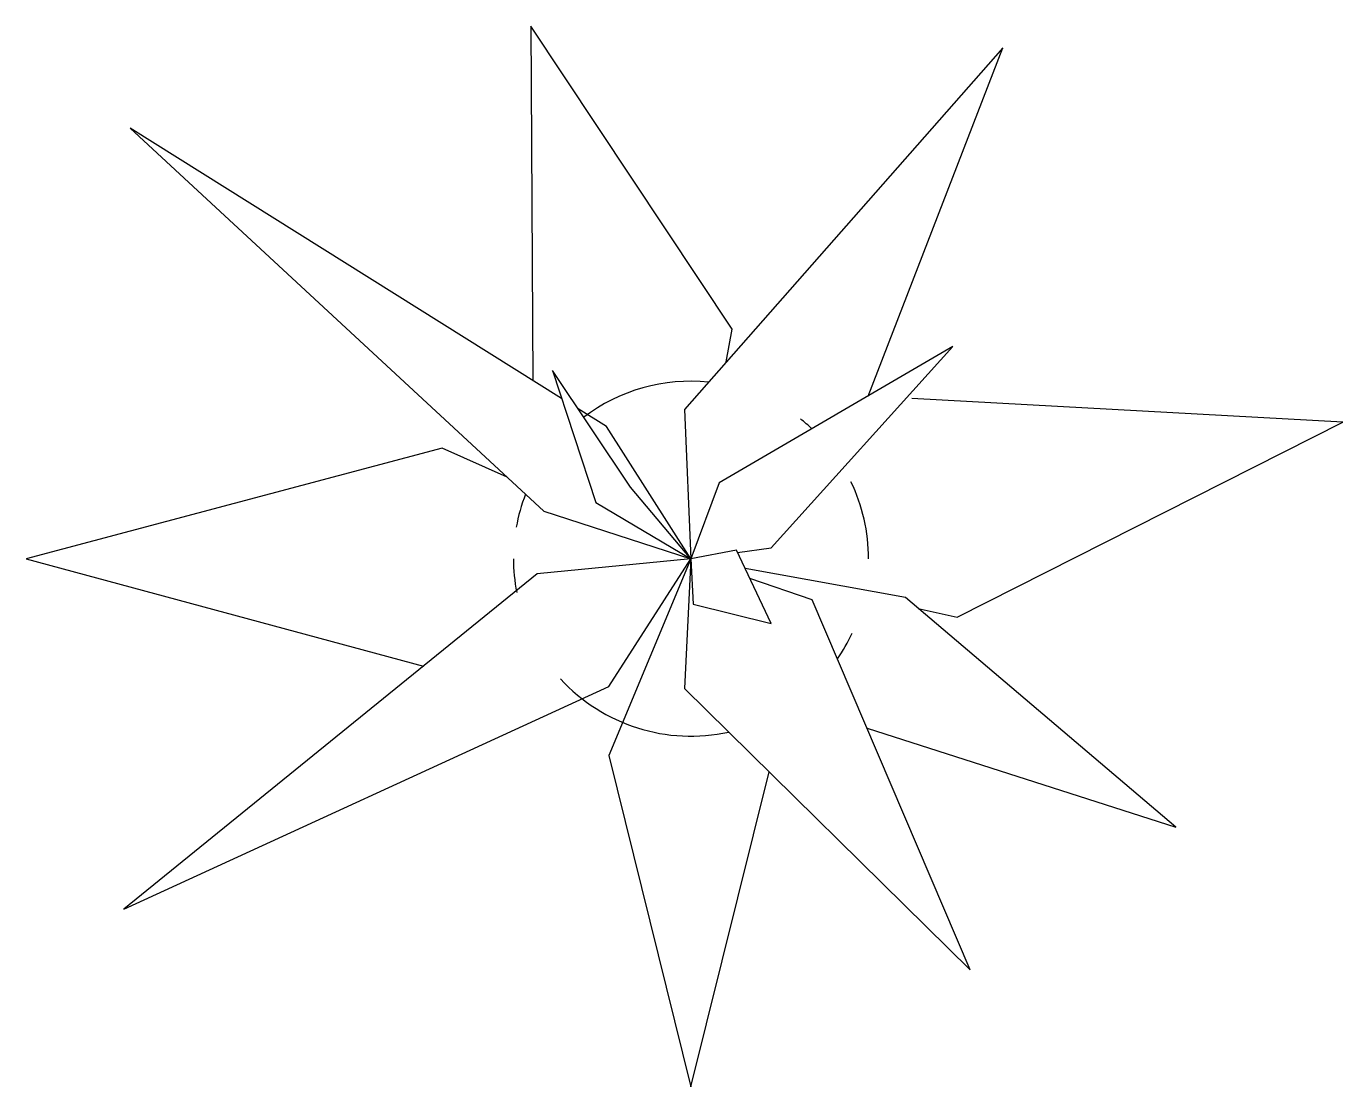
# Model space of a CAD drawing. Extents: x -0.463 to 0.502, y -0.37 to 0.408.
import ezdxf

# ---------------------------------------------------------------- set-up
doc = ezdxf.new("R2010")
doc.units = 0
doc.header["$LTSCALE"] = 1.25
doc.layers.get('0').update_dxf_attribs({"linetype": 'CONTINUOUS'})

msp = doc.modelspace()

# ---------------------------------------------------------------- linework, layer by layer
at = {"color": 0}
for p, q in [((-0.09343, 0.40756), (-0.09189, 0.14776)), ((0.05421, 0.18531), (-0.09343, 0.40756)), ((0.25264, 0.39168), (0.01928, 0.12657)), ((0.15396, 0.13634), (0.25264, 0.39168)), ((-0.0708, 0.13453), (-0.38712, 0.33295)), ((-0.38712, 0.33295), (-0.08391, 0.05196)), ((0.04992, 0.16138), (0.05421, 0.18531)), ((0.21613, 0.17261), (0.04468, 0.0726)), ((0.08278, 0.02497), (0.21613, 0.17261)), ((-0.07756, 0.15515), (-0.04581, 0.05831)), ((-0.02041, 0.06942), (-0.07756, 0.15515)), ((-0.03787, 0.11387), (-0.05879, 0.12699)), ((0.01928, 0.12657), (0.02404, 0.01703)), ((0.50188, 0.11705), (0.18597, 0.13451)), ((0.21931, -0.02583), (0.50188, 0.11705)), ((0.02404, 0.01703), (-0.03787, 0.11387)), ((-0.15852, 0.098), (-0.46332, 0.01703)), ((-0.1107, 0.07679), (-0.15852, 0.098)), ((0.02404, 0.01703), (-0.02041, 0.06942)), ((0.04468, 0.0726), (0.02404, 0.01703)), ((-0.04581, 0.05831), (0.02404, 0.01703)), ((-0.08391, 0.05196), (0.02404, 0.01703)), ((0.05738, 0.02338), (0.02404, 0.01703)), ((0.08278, -0.03059), (0.05738, 0.02338)), ((0.0582, 0.02165), (0.08278, 0.02497)), ((-0.46332, 0.01703), (-0.17215, -0.06182)), ((0.02404, 0.01703), (-0.08867, 0.00592)), ((-0.03628, -0.07663), (0.02404, 0.01703)), ((0.02404, 0.01703), (-0.03628, -0.12743)), ((0.02404, 0.01703), (0.01928, -0.07822)), ((0.02404, 0.01703), (0.02563, -0.0163)), ((0.18121, -0.01154), (0.06377, 0.00981)), ((-0.08867, 0.00592), (-0.39188, -0.24014)), ((0.11294, -0.01313), (0.06727, 0.00237)), ((0.02563, -0.0163), (0.08278, -0.03059)), ((0.22883, -0.28459), (0.11294, -0.01313)), ((0.37964, -0.17982), (0.18121, -0.01154)), ((0.19055, -0.01946), (0.21931, -0.02583)), ((-0.39188, -0.24014), (-0.03628, -0.07663)), ((0.01928, -0.07822), (0.22883, -0.28459)), ((0.15311, -0.10721), (0.37964, -0.17982)), ((-0.03628, -0.12743), (0.02404, -0.37032)), ((0.02404, -0.37032), (0.0814, -0.13939))]:
    msp.add_line(p, q, dxfattribs=at)
for start, end in [(84.33744, 127.18049), (47.04281, 51.93065), (0, 25.69728), (158.70194, 169.807), (180, 190.97864), (325.60513, 335.15114), (222.63109, 282.27584)]:
    msp.add_arc((0.02404, 0.01703), 0.13018, start, end, dxfattribs=at)

doc.saveas('drawing.dxf')
